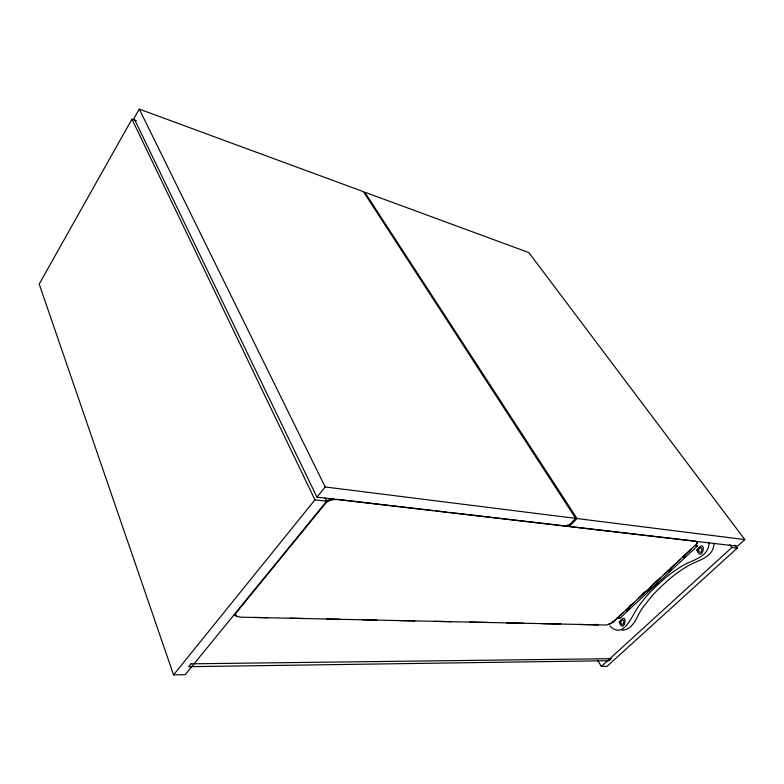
<?xml version="1.0" encoding="UTF-8"?>
<svg xmlns="http://www.w3.org/2000/svg" width="784" height="784" viewBox="0 0 784 784"><rect width="100%" height="100%" fill="white"/><g stroke="black" fill="none" stroke-linecap="round" stroke-linejoin="round"><path stroke-width="1.18" d="M709.069 542.734C708.765 558.286 690.91 559.747 680.855 566.803A162.484 138.474 69.1 0 0 670.83 573.565L667.625 576.044A165.767 141.159 68.8 0 0 658.491 584.119A165.404 140.248 69.1 0 0 649.789 592.616L647.074 595.624A162.112 137.504 69.4 0 0 639.479 605.17C632.267 613.529 624.476 640.744 609.795 625.857M713.989 543.302C713.685 558.806 695.869 560.217 685.853 567.234A161.622 138.043 68.6 0 0 675.847 573.957L672.643 576.426A164.875 140.718 68.3 0 0 663.538 584.462A164.522 139.807 68.6 0 0 654.856 592.9L652.141 595.899A161.249 137.082 68.9 0 0 644.575 605.385C636.853 613.333 635.324 629.444 622.133 630.238M696.79 543.939L696.731 541.793L694.898 541.097L449.154 512.403M136.387 120.765L131.937 119.168L39.2 284.063L173.558 674.897L185.23 674.661L326.722 501.192L325.115 497.899M139.268 109.103L134.025 118.413L316.942 497.154L567.822 526.417L575.701 518.381L363.423 191.668L139.268 109.103L325.174 486.972L575.701 518.381M316.942 497.154L325.174 486.972M173.558 674.897L314.943 499.849L326.722 501.192M697.094 543.518L612.833 622.349L606.414 625.015L241.668 617.204L237.63 616.587L235.553 615.077L235.974 613.059L325.781 503.005L328.859 500.849L333.465 499.565L338.443 499.477L433.336 510.56M569.174 526.574L577.044 518.547L744.8 539.578L737.509 546.203L569.174 526.574L567.861 524.516M653.846 586.608L657.727 582.992L657.266 582.316M629.591 606.12L631.375 604.454M642.116 594.448L644.791 591.94M654.63 582.767L657.315 580.268M622.937 612.823L612.039 622.81M625.622 610.324L633.668 602.818M638.147 598.653L646.192 591.146M650.671 586.971L660.51 577.798M664.087 574.466L668.566 570.291M670.349 568.625L674.828 564.451M676.621 562.785L680.198 559.453M682.884 556.954L690.929 549.447M626.426 611.04L629.072 608.58M647.574 591.342L651.984 587.245M668.723 571.654L671.359 569.194M683.697 557.718L685.451 556.072M616.704 618.184L619.811 618.282L697.368 546.066L696.907 545.409M601.357 666.41L731.844 547.516L737.234 548.134L607.081 666.292L601.357 666.41L597.545 660.128M611.628 622.712L612.598 621.967M325.958 501.074L333.073 498.546M609.197 624.182L610.716 623.554M558.335 623.672L560.776 623.731M593.811 624.456L597.477 624.544M254.506 617.41L267.971 617.704M289.992 618.184L303.457 618.468M326.712 618.978L340.178 619.272M362.198 619.752L376.888 620.066M398.919 620.546L414.824 620.899M434.405 621.32L451.545 621.692M469.9 622.094L487.031 622.467M506.611 622.888L523.751 623.26M542.107 623.662L560.462 624.064M578.817 624.456L598.398 624.887M617.723 618.194L619.811 618.282M695.369 545.84L697.368 546.066M435.767 510.845L446.713 512.119M236.611 616.43L234.298 614.754M744.8 539.578L528.847 252.595L364.697 192.139L577.044 518.547M735.049 545.194L737.234 548.134M729.669 544.566L731.844 547.516M131.937 119.168L314.943 499.849M697.476 541.813L697.495 542.626M696.819 550.045C702.631 564.382 707.727 535.707 696.819 550.045M698.279 550.025C701.68 558.188 704.316 541.871 698.279 550.025M619.252 622.065C624.407 636.128 629.082 608.786 619.252 622.065M620.575 622.124C623.496 630.111 626.151 614.587 620.575 622.124M191.022 663.823L188.699 666.684L609.109 660.706L611.324 658.687L191.022 663.823"/></g></svg>
